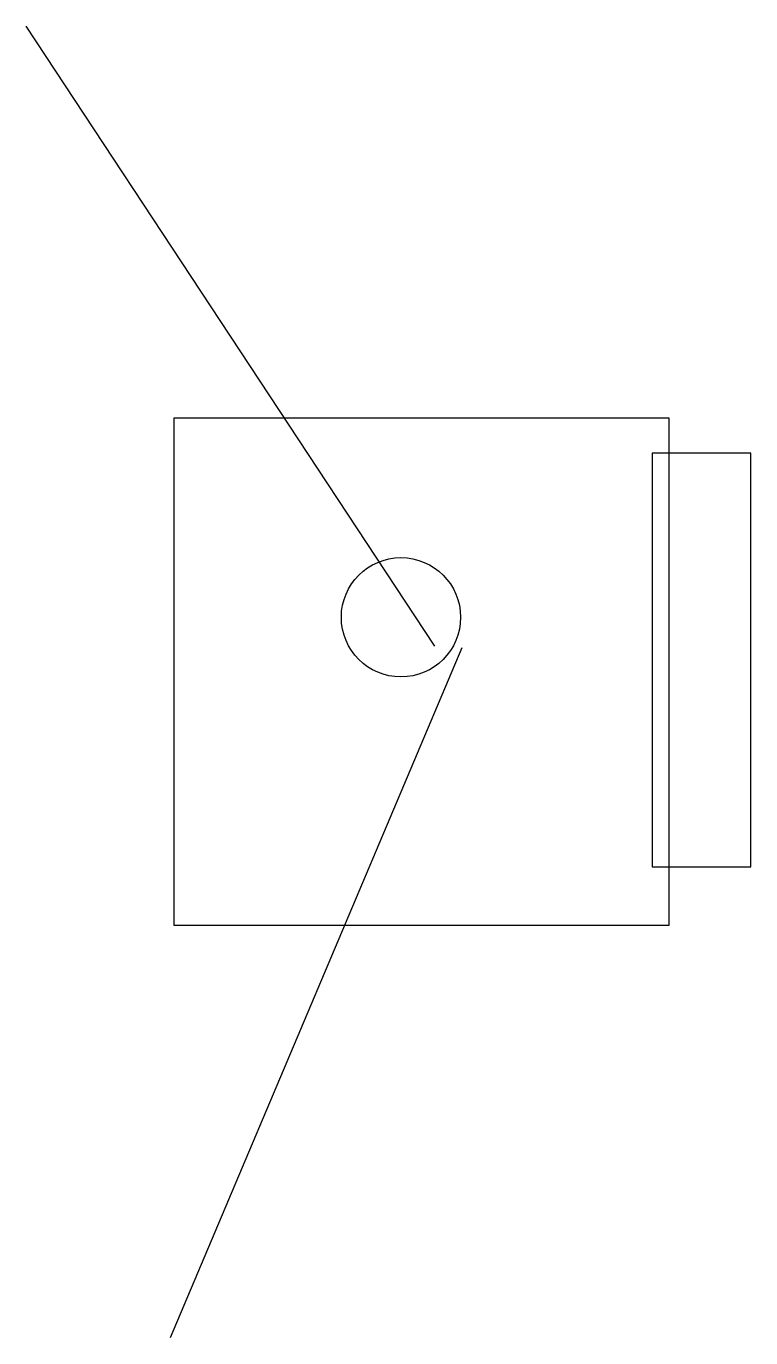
# Model space of a CAD drawing. Header units: metres. Extents: x -0.6 to 0.01, y -0.58 to 0.53.
import ezdxf

# ---------------------------------------------------------------- set-up
doc = ezdxf.new("R2010")
doc.units = ezdxf.units.M

msp = doc.modelspace()

# ---------------------------------------------------------------- linework, layer by layer
for points in [[(-0.2559, 0.0075), (-0.6034, 0.5343)], [(-0.2328, 0.0059), (-0.481, -0.5805)]]:
    msp.add_lwpolyline(points)
for points in [[(-0.4778, 0.2012), (-0.4778, -0.2298), (-0.0565, -0.2298), (-0.0565, 0.2012)], [(-0.0708, 0.1714), (-0.0708, -0.1801), (0.013, -0.1801), (0.013, 0.1714)]]:
    msp.add_lwpolyline(points, close=True)
msp.add_circle((-0.2846, 0.0319), 0.0507)

doc.saveas('drawing.dxf')
